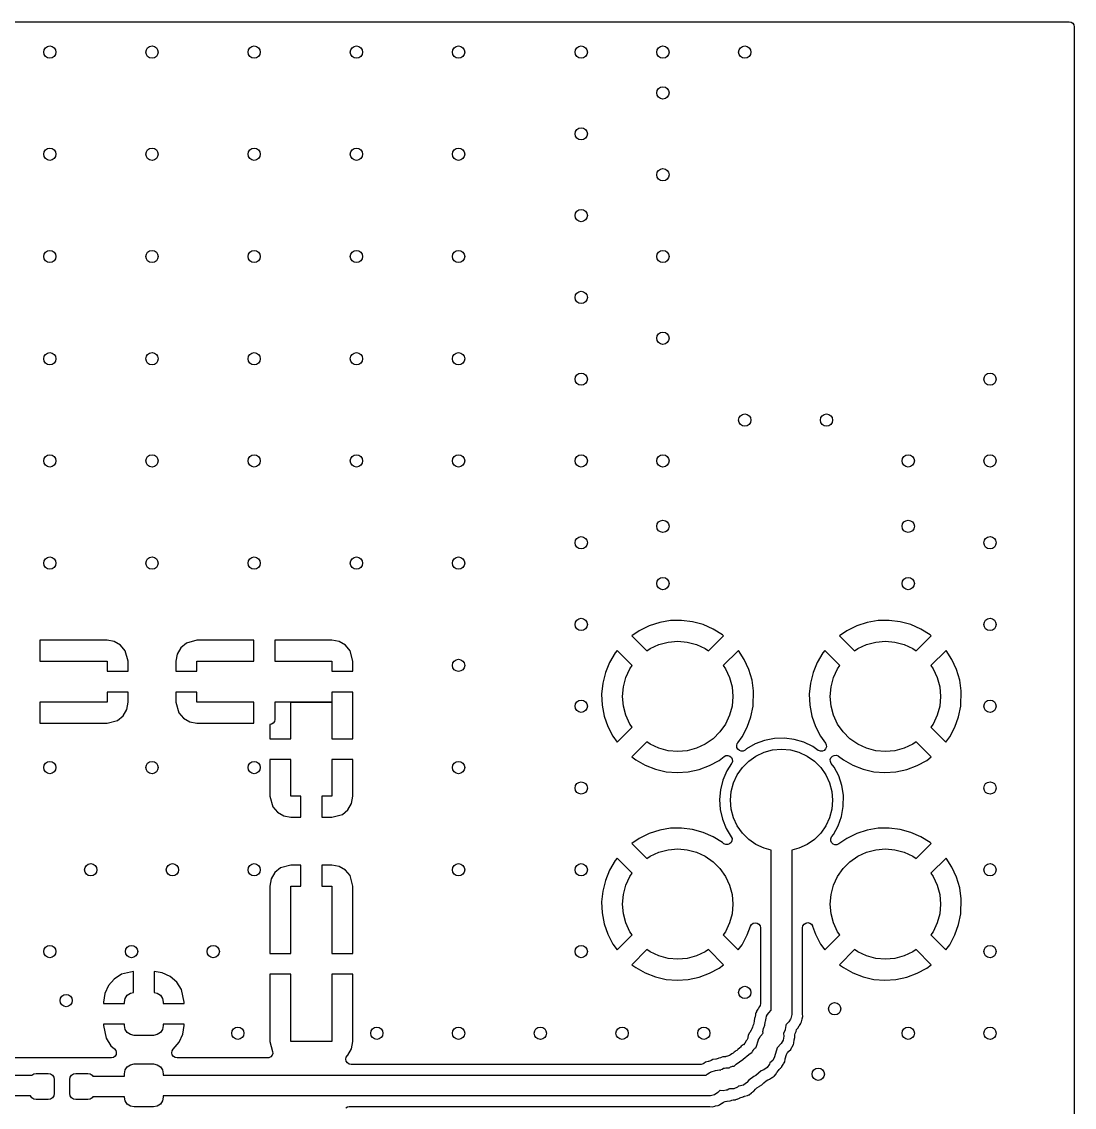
# Model space of a CAD drawing. Extents: x 5.32 to 7.68, y -5.08 to -3.12.
# Drawn here: x 6.666 to 7.68, y -4.166 to -3.12 of the extents above; entities that cross this region are included whole.
import ezdxf

# ---------------------------------------------------------------- set-up
doc = ezdxf.new("R2010")
doc.units = 0
doc.header["$MEASUREMENT"] = 0
doc.layers.add('BLACK', color=7, linetype='CONTINUOUS')

msp = doc.modelspace()

# ---------------------------------------------------------------- linework, layer by layer
at = {"layer": 'BLACK', "linetype": 'CONTINUOUS'}
for p, q in [((5.32539, -3.12039), (7.67461, -3.12039)), ((7.67461, -3.12039), (7.67652, -3.12077)), ((7.67652, -3.12077), (7.67814, -3.12186)), ((7.67814, -3.12186), (7.67923, -3.12348)), ((7.67923, -3.12348), (7.67961, -3.12539)), ((7.67961, -3.12539), (7.67961, -5.07461)), ((7.28028, -3.69886), (7.27018, -3.70211)), ((7.29074, -3.6971), (7.28028, -3.69886)), ((7.30135, -3.69687), (7.29074, -3.6971)), ((7.31188, -3.69817), (7.30135, -3.69687)), ((7.32211, -3.70098), (7.31188, -3.69817)), ((7.48028, -3.69886), (7.47018, -3.70211)), ((7.49074, -3.6971), (7.48028, -3.69886)), ((7.50135, -3.69687), (7.49074, -3.6971)), ((7.51188, -3.69817), (7.50135, -3.69687)), ((7.52211, -3.70098), (7.51188, -3.69817)), ((7.26065, -3.70679), (7.25347, -3.71171)), ((7.27018, -3.70211), (7.26065, -3.70679)), ((7.33183, -3.70523), (7.32211, -3.70098)), ((7.34083, -3.71085), (7.33183, -3.70523)), ((7.34183, -3.71169), (7.34083, -3.71085)), ((7.46065, -3.70679), (7.45347, -3.71171)), ((7.47018, -3.70211), (7.46065, -3.70679)), ((7.53183, -3.70523), (7.52211, -3.70098)), ((7.54083, -3.71085), (7.53183, -3.70523)), ((7.54183, -3.71169), (7.54083, -3.71085)), ((6.74803, -3.71595), (6.68327, -3.71595)), ((6.68327, -3.71595), (6.68327, -3.73622)), ((6.75496, -3.71717), (6.74803, -3.71595)), ((6.76106, -3.72069), (6.75496, -3.71717)), ((6.76558, -3.72608), (6.76106, -3.72069)), ((6.82451, -3.71867), (6.81912, -3.72319)), ((6.83465, -3.71595), (6.82451, -3.71867)), ((6.88957, -3.71595), (6.83465, -3.71595)), ((6.88957, -3.73622), (6.88957, -3.71595)), ((6.90965, -3.71595), (6.90965, -3.73622)), ((6.96456, -3.71595), (6.90965, -3.71595)), ((6.9715, -3.71717), (6.96456, -3.71595)), ((6.9776, -3.72069), (6.9715, -3.71717)), ((6.98212, -3.72608), (6.9776, -3.72069)), ((7.25347, -3.71171), (7.26797, -3.72621)), ((7.27106, -3.72405), (7.27946, -3.72013)), ((7.27946, -3.72013), (7.28841, -3.71774)), ((7.28841, -3.71774), (7.29764, -3.71693)), ((7.29764, -3.71693), (7.30687, -3.71774)), ((7.30687, -3.71774), (7.31582, -3.72013)), ((7.31582, -3.72013), (7.32421, -3.72405)), ((7.3273, -3.72621), (7.34183, -3.71169)), ((7.45347, -3.71171), (7.46797, -3.72621)), ((7.47106, -3.72405), (7.47946, -3.72013)), ((7.47946, -3.72013), (7.48841, -3.71774)), ((7.48841, -3.71774), (7.49764, -3.71693)), ((7.49764, -3.71693), (7.50687, -3.71774)), ((7.50687, -3.71774), (7.51582, -3.72013)), ((7.51582, -3.72013), (7.52421, -3.72405)), ((7.5273, -3.72621), (7.54183, -3.71169)), ((6.7683, -3.73623), (6.76558, -3.72608)), ((6.8156, -3.72929), (6.81438, -3.73622)), ((6.81912, -3.72319), (6.8156, -3.72929)), ((6.98484, -3.73623), (6.98212, -3.72608)), ((7.23744, -3.72824), (7.23203, -3.73737)), ((7.2393, -3.72594), (7.23744, -3.72824)), ((7.25377, -3.74041), (7.2393, -3.72594)), ((7.26797, -3.72621), (7.27106, -3.72405)), ((7.32421, -3.72405), (7.3273, -3.72621)), ((7.35607, -3.72584), (7.3415, -3.74041)), ((7.36175, -3.73454), (7.35607, -3.72584)), ((7.43744, -3.72824), (7.43203, -3.73737)), ((7.4393, -3.72594), (7.43744, -3.72824)), ((7.45377, -3.74041), (7.4393, -3.72594)), ((7.46797, -3.72621), (7.47106, -3.72405)), ((7.52421, -3.72405), (7.5273, -3.72621)), ((7.55607, -3.72584), (7.5415, -3.74041)), ((7.56175, -3.73454), (7.55607, -3.72584)), ((6.68327, -3.73622), (6.74803, -3.73622)), ((6.74803, -3.73622), (6.74803, -3.74587)), ((6.7683, -3.74587), (6.7683, -3.73623)), ((6.81438, -3.73622), (6.81438, -3.74587)), ((6.83465, -3.73622), (6.88957, -3.73622)), ((6.83465, -3.74587), (6.83465, -3.73622)), ((6.90965, -3.73622), (6.96457, -3.73622)), ((6.96457, -3.73622), (6.96457, -3.74587)), ((6.98484, -3.74587), (6.98484, -3.73623)), ((7.23203, -3.73737), (7.228, -3.74718)), ((7.25161, -3.7435), (7.25377, -3.74041)), ((7.3415, -3.74041), (7.34367, -3.7435)), ((7.36621, -3.74417), (7.36175, -3.73454)), ((7.43203, -3.73737), (7.428, -3.74718)), ((7.45161, -3.7435), (7.45377, -3.74041)), ((7.5415, -3.74041), (7.54367, -3.7435)), ((7.56621, -3.74417), (7.56175, -3.73454)), ((6.74803, -3.74587), (6.7683, -3.74587)), ((6.81438, -3.74587), (6.83465, -3.74587)), ((6.96457, -3.74587), (6.98484, -3.74587)), ((7.228, -3.74718), (7.22542, -3.75748)), ((7.2453, -3.76085), (7.24769, -3.7519)), ((7.24769, -3.7519), (7.25161, -3.7435)), ((7.34367, -3.7435), (7.34758, -3.7519)), ((7.34758, -3.7519), (7.34998, -3.76085)), ((7.36923, -3.75434), (7.36621, -3.74417)), ((7.428, -3.74718), (7.42542, -3.75748)), ((7.4453, -3.76085), (7.44769, -3.7519)), ((7.44769, -3.7519), (7.45161, -3.7435)), ((7.54367, -3.7435), (7.54758, -3.7519)), ((7.54758, -3.7519), (7.54998, -3.76085)), ((7.56923, -3.75434), (7.56621, -3.74417)), ((7.22542, -3.75748), (7.22436, -3.76803)), ((7.24449, -3.77008), (7.2453, -3.76085)), ((7.34998, -3.76085), (7.35079, -3.77008)), ((7.37076, -3.76484), (7.36923, -3.75434)), ((7.42542, -3.75748), (7.42436, -3.76803)), ((7.44449, -3.77008), (7.4453, -3.76085)), ((7.54998, -3.76085), (7.55079, -3.77008)), ((7.57076, -3.76484), (7.56923, -3.75434)), ((6.74803, -3.76594), (6.74803, -3.77559)), ((6.7683, -3.76594), (6.74803, -3.76594)), ((6.7683, -3.77559), (6.7683, -3.76594)), ((6.83465, -3.76594), (6.81438, -3.76594)), ((6.81438, -3.76594), (6.81438, -3.77559)), ((6.83465, -3.77559), (6.83465, -3.76594)), ((6.96457, -3.76594), (6.96457, -3.77559)), ((6.98484, -3.76594), (6.96457, -3.76594)), ((6.98484, -3.81083), (6.98484, -3.76594)), ((7.22436, -3.76803), (7.22483, -3.77863)), ((7.2453, -3.77931), (7.24449, -3.77008)), ((7.35079, -3.77008), (7.34998, -3.77931)), ((7.37035, -3.77939), (7.37076, -3.76484)), ((7.42436, -3.76803), (7.42483, -3.77863)), ((7.4453, -3.77931), (7.44449, -3.77008)), ((7.55079, -3.77008), (7.54998, -3.77931)), ((7.57035, -3.77939), (7.57076, -3.76484)), ((6.74803, -3.77559), (6.68327, -3.77559)), ((6.68327, -3.77559), (6.68327, -3.79586)), ((6.76356, -3.78862), (6.76708, -3.78252)), ((6.76708, -3.78252), (6.7683, -3.77559)), ((6.81438, -3.77559), (6.81709, -3.78573)), ((6.88957, -3.77559), (6.83465, -3.77559)), ((6.88957, -3.79586), (6.88957, -3.77559)), ((6.96457, -3.77559), (6.90965, -3.77559)), ((6.90965, -3.77559), (6.90965, -3.7922)), ((6.9252, -3.81083), (6.9252, -3.77559)), ((6.9252, -3.77559), (6.96457, -3.77559)), ((6.96457, -3.77559), (6.96457, -3.81083)), ((7.22483, -3.77863), (7.22683, -3.78905)), ((7.24769, -3.78826), (7.2453, -3.77931)), ((7.34998, -3.77931), (7.34758, -3.78826)), ((7.36824, -3.78979), (7.37035, -3.77939)), ((7.42483, -3.77863), (7.42683, -3.78905)), ((7.44769, -3.78826), (7.4453, -3.77931)), ((7.54998, -3.77931), (7.54758, -3.78826)), ((7.56824, -3.78979), (7.57035, -3.77939)), ((6.74803, -3.79586), (6.75817, -3.79314)), ((6.75817, -3.79314), (6.76356, -3.78862)), ((6.81709, -3.78573), (6.82162, -3.79112)), ((6.82162, -3.79112), (6.82771, -3.79464)), ((6.90927, -3.79412), (6.90818, -3.79574)), ((6.90965, -3.7922), (6.90927, -3.79412)), ((7.22683, -3.78905), (7.23031, -3.79907)), ((7.25161, -3.79665), (7.24769, -3.78826)), ((7.34758, -3.78826), (7.34367, -3.79665)), ((7.36466, -3.79978), (7.36824, -3.78979)), ((7.42683, -3.78905), (7.43031, -3.79907)), ((7.45161, -3.79665), (7.44769, -3.78826)), ((7.54758, -3.78826), (7.54367, -3.79665)), ((7.56466, -3.79978), (7.56824, -3.78979)), ((6.68327, -3.79586), (6.74803, -3.79586)), ((6.82771, -3.79464), (6.83465, -3.79586)), ((6.83465, -3.79586), (6.88957, -3.79586)), ((6.90656, -3.79682), (6.90493, -3.79715)), ((6.90493, -3.79715), (6.90493, -3.81083)), ((6.90818, -3.79574), (6.90656, -3.79682)), ((7.23031, -3.79907), (7.2352, -3.80849)), ((7.23931, -3.8142), (7.25377, -3.79975)), ((7.25377, -3.79975), (7.25161, -3.79665)), ((7.33835, -3.80424), (7.3318, -3.81079)), ((7.34367, -3.79665), (7.33835, -3.80424)), ((7.35967, -3.80914), (7.36466, -3.79978)), ((7.43031, -3.79907), (7.4352, -3.80849)), ((7.45692, -3.80424), (7.45161, -3.79665)), ((7.46347, -3.81079), (7.45692, -3.80424)), ((7.54367, -3.79665), (7.5415, -3.79975)), ((7.5415, -3.79975), (7.55595, -3.81419)), ((7.55967, -3.80914), (7.56466, -3.79978)), ((6.90493, -3.81083), (6.9252, -3.81083)), ((6.96457, -3.81083), (6.98484, -3.81083)), ((7.2352, -3.80849), (7.23931, -3.8142)), ((7.26797, -3.81394), (7.25352, -3.82839)), ((7.27106, -3.81611), (7.26797, -3.81394)), ((7.3318, -3.81079), (7.32421, -3.81611)), ((7.35505, -3.81549), (7.35541, -3.81493)), ((7.35541, -3.81493), (7.35967, -3.80914)), ((7.38136, -3.81254), (7.37237, -3.81588)), ((7.39076, -3.81067), (7.38136, -3.81254)), ((7.40035, -3.81034), (7.39076, -3.81067)), ((7.40987, -3.81154), (7.40035, -3.81034)), ((7.41907, -3.81425), (7.40987, -3.81154)), ((7.42772, -3.81839), (7.41907, -3.81425)), ((7.4352, -3.80849), (7.43992, -3.81504)), ((7.43992, -3.81504), (7.44073, -3.81682)), ((7.47106, -3.81611), (7.46347, -3.81079)), ((7.5273, -3.81394), (7.52421, -3.81611)), ((7.54175, -3.82839), (7.5273, -3.81394)), ((7.55595, -3.81419), (7.55967, -3.80914)), ((7.27946, -3.82002), (7.27106, -3.81611)), ((7.28841, -3.82242), (7.27946, -3.82002)), ((7.29764, -3.82323), (7.28841, -3.82242)), ((7.30687, -3.82242), (7.29764, -3.82323)), ((7.31582, -3.82002), (7.30687, -3.82242)), ((7.32421, -3.81611), (7.31582, -3.82002)), ((7.35447, -3.81735), (7.35505, -3.81549)), ((7.35464, -3.8193), (7.35447, -3.81735)), ((7.35554, -3.82103), (7.35464, -3.8193)), ((7.35704, -3.82228), (7.35554, -3.82103)), ((7.3589, -3.82286), (7.35704, -3.82228)), ((7.36084, -3.82269), (7.3589, -3.82286)), ((7.36257, -3.82179), (7.36084, -3.82269)), ((7.36403, -3.82062), (7.36257, -3.82179)), ((7.37237, -3.81588), (7.36403, -3.82062)), ((7.37303, -3.82746), (7.38081, -3.82383)), ((7.38081, -3.82383), (7.38909, -3.82161)), ((7.38909, -3.82161), (7.39764, -3.82087)), ((7.39764, -3.82087), (7.40618, -3.82161)), ((7.40618, -3.82161), (7.41447, -3.82383)), ((7.41447, -3.82383), (7.42224, -3.82746)), ((7.43301, -3.82207), (7.42772, -3.81839)), ((7.43323, -3.82222), (7.43301, -3.82207)), ((7.43506, -3.8229), (7.43323, -3.82222)), ((7.43701, -3.82283), (7.43506, -3.8229)), ((7.43878, -3.82202), (7.43701, -3.82283)), ((7.44011, -3.8206), (7.43878, -3.82202)), ((7.4408, -3.81877), (7.44011, -3.8206)), ((7.44073, -3.81682), (7.4408, -3.81877)), ((7.47946, -3.82002), (7.47106, -3.81611)), ((7.48841, -3.82242), (7.47946, -3.82002)), ((7.49764, -3.82323), (7.48841, -3.82242)), ((7.50687, -3.82242), (7.49764, -3.82323)), ((7.51582, -3.82002), (7.50687, -3.82242)), ((7.52421, -3.81611), (7.51582, -3.82002)), ((6.9252, -3.83091), (6.90493, -3.83091)), ((6.90493, -3.83091), (6.90493, -3.86614)), ((6.9252, -3.86614), (6.9252, -3.83091)), ((6.98484, -3.83091), (6.96457, -3.83091)), ((6.96457, -3.83091), (6.96457, -3.86614)), ((6.98484, -3.86614), (6.98484, -3.83091)), ((7.25352, -3.82839), (7.25718, -3.83121)), ((7.25718, -3.83121), (7.26643, -3.83641)), ((7.32815, -3.83673), (7.33746, -3.83163)), ((7.33746, -3.83163), (7.34236, -3.82793)), ((7.34236, -3.82793), (7.34411, -3.82708)), ((7.34411, -3.82708), (7.34606, -3.82697)), ((7.34957, -3.83463), (7.34494, -3.84182)), ((7.34606, -3.82697), (7.3479, -3.82761)), ((7.3479, -3.82761), (7.34936, -3.82891)), ((7.34936, -3.82891), (7.35021, -3.83066)), ((7.34968, -3.83445), (7.34957, -3.83463)), ((7.35032, -3.83261), (7.34968, -3.83445)), ((7.35021, -3.83066), (7.35032, -3.83261)), ((7.35994, -3.83845), (7.366, -3.83238)), ((7.366, -3.83238), (7.37303, -3.82746)), ((7.42224, -3.82746), (7.42927, -3.83238)), ((7.42927, -3.83238), (7.43534, -3.83845)), ((7.44464, -3.83095), (7.44529, -3.82911)), ((7.44474, -3.8329), (7.44464, -3.83095)), ((7.44558, -3.83466), (7.44474, -3.8329)), ((7.44529, -3.82911), (7.44659, -3.82766)), ((7.44824, -3.83821), (7.44558, -3.83466)), ((7.44659, -3.82766), (7.44835, -3.82682)), ((7.44835, -3.82682), (7.4503, -3.82672)), ((7.4503, -3.82672), (7.45214, -3.82737)), ((7.45214, -3.82737), (7.45264, -3.82771)), ((7.45264, -3.82771), (7.45718, -3.83121)), ((7.45718, -3.83121), (7.46643, -3.83641)), ((7.52815, -3.83673), (7.53746, -3.83163)), ((7.53746, -3.83163), (7.54175, -3.82839)), ((7.26643, -3.83641), (7.27633, -3.84022)), ((7.27633, -3.84022), (7.28668, -3.84256)), ((7.28668, -3.84256), (7.29725, -3.84338)), ((7.29725, -3.84338), (7.30784, -3.84267)), ((7.30784, -3.84267), (7.31821, -3.84044)), ((7.31821, -3.84044), (7.32815, -3.83673)), ((7.34494, -3.84182), (7.3411, -3.85061)), ((7.35139, -3.85325), (7.35502, -3.84547)), ((7.35502, -3.84547), (7.35994, -3.83845)), ((7.43534, -3.83845), (7.44026, -3.84547)), ((7.44026, -3.84547), (7.44388, -3.85325)), ((7.45268, -3.84671), (7.44824, -3.83821)), ((7.45571, -3.85581), (7.45268, -3.84671)), ((7.46643, -3.83641), (7.47633, -3.84022)), ((7.47633, -3.84022), (7.48668, -3.84256)), ((7.48668, -3.84256), (7.49725, -3.84338)), ((7.49725, -3.84338), (7.50784, -3.84267)), ((7.50784, -3.84267), (7.51821, -3.84044)), ((7.51821, -3.84044), (7.52815, -3.83673)), ((7.3411, -3.85061), (7.33871, -3.8599)), ((7.34917, -3.86153), (7.35139, -3.85325)), ((7.44388, -3.85325), (7.4461, -3.86153)), ((7.45725, -3.86528), (7.45571, -3.85581)), ((6.90493, -3.86614), (6.90764, -3.87628)), ((6.93484, -3.86614), (6.9252, -3.86614)), ((6.93484, -3.88641), (6.93484, -3.86614)), ((6.96457, -3.86614), (6.95492, -3.86614)), ((6.95492, -3.86614), (6.95492, -3.88641)), ((6.98361, -3.87307), (6.98484, -3.86614)), ((7.33871, -3.8599), (7.33784, -3.86945)), ((7.34843, -3.87008), (7.34917, -3.86153)), ((7.4461, -3.86153), (7.44685, -3.87008)), ((7.45713, -3.87612), (7.45725, -3.86528)), ((6.90764, -3.87628), (6.91217, -3.88167)), ((6.98009, -3.87917), (6.98361, -3.87307)), ((7.33784, -3.86945), (7.33851, -3.87902)), ((7.34917, -3.87862), (7.34843, -3.87008)), ((7.44685, -3.87008), (7.4461, -3.87862)), ((7.4554, -3.88556), (7.45713, -3.87612)), ((6.91217, -3.88167), (6.91826, -3.88519)), ((6.91826, -3.88519), (6.9252, -3.88641)), ((6.9252, -3.88641), (6.93484, -3.88641)), ((6.95492, -3.88641), (6.96456, -3.88641)), ((6.96456, -3.88641), (6.9747, -3.88369)), ((6.9747, -3.88369), (6.98009, -3.87917)), ((7.33851, -3.87902), (7.3407, -3.88836)), ((7.3407, -3.88836), (7.34436, -3.89723)), ((7.35139, -3.88691), (7.34917, -3.87862)), ((7.35502, -3.89469), (7.35139, -3.88691)), ((7.44388, -3.88691), (7.44026, -3.89469)), ((7.4461, -3.87862), (7.44388, -3.88691)), ((7.45218, -3.89459), (7.4554, -3.88556)), ((7.28028, -3.89886), (7.27018, -3.90211)), ((7.29074, -3.8971), (7.28028, -3.89886)), ((7.30135, -3.89687), (7.29074, -3.8971)), ((7.31188, -3.89817), (7.30135, -3.89687)), ((7.32211, -3.90098), (7.31188, -3.89817)), ((7.34436, -3.89723), (7.34927, -3.90522)), ((7.35994, -3.90171), (7.35502, -3.89469)), ((7.44026, -3.89469), (7.43534, -3.90171)), ((7.44756, -3.903), (7.45218, -3.89459)), ((7.48028, -3.89886), (7.47018, -3.90211)), ((7.49074, -3.8971), (7.48028, -3.89886)), ((7.50135, -3.89687), (7.49074, -3.8971)), ((7.51188, -3.89817), (7.50135, -3.89687)), ((7.52211, -3.90098), (7.51188, -3.89817)), ((7.26065, -3.90679), (7.25347, -3.91171)), ((7.27018, -3.90211), (7.26065, -3.90679)), ((7.33183, -3.90523), (7.32211, -3.90098)), ((7.34083, -3.91085), (7.33183, -3.90523)), ((7.34988, -3.909), (7.34906, -3.91077)), ((7.34927, -3.90522), (7.34995, -3.90705)), ((7.34995, -3.90705), (7.34988, -3.909)), ((7.366, -3.90778), (7.35994, -3.90171)), ((7.37303, -3.9127), (7.366, -3.90778)), ((7.42927, -3.90778), (7.42224, -3.9127)), ((7.43534, -3.90171), (7.42927, -3.90778)), ((7.44503, -3.90715), (7.44575, -3.90534)), ((7.44505, -3.9091), (7.44503, -3.90715)), ((7.44582, -3.9109), (7.44505, -3.9091)), ((7.44575, -3.90534), (7.446, -3.90499)), ((7.446, -3.90499), (7.44756, -3.903)), ((7.46065, -3.90679), (7.45277, -3.91219)), ((7.47018, -3.90211), (7.46065, -3.90679)), ((7.53183, -3.90523), (7.52211, -3.90098)), ((7.54083, -3.91085), (7.53183, -3.90523)), ((7.25347, -3.91171), (7.26797, -3.92621)), ((7.27946, -3.92013), (7.28841, -3.91774)), ((7.28841, -3.91774), (7.29764, -3.91693)), ((7.29764, -3.91693), (7.30687, -3.91774)), ((7.30687, -3.91774), (7.31582, -3.92013)), ((7.34178, -3.91166), (7.34083, -3.91085)), ((7.34208, -3.91189), (7.34178, -3.91166)), ((7.34385, -3.9127), (7.34208, -3.91189)), ((7.3458, -3.91278), (7.34385, -3.9127)), ((7.34763, -3.9121), (7.3458, -3.91278)), ((7.34906, -3.91077), (7.34763, -3.9121)), ((7.38081, -3.91632), (7.37303, -3.9127)), ((7.3878, -3.9182), (7.38081, -3.91632)), ((7.3878, -4.07227), (7.3878, -3.9182)), ((7.41447, -3.91632), (7.40748, -3.9182)), ((7.40748, -3.9182), (7.40748, -4.07635)), ((7.42224, -3.9127), (7.41447, -3.91632)), ((7.44722, -3.91226), (7.44582, -3.9109)), ((7.44903, -3.91299), (7.44722, -3.91226)), ((7.45098, -3.91296), (7.44903, -3.91299)), ((7.45277, -3.91219), (7.45098, -3.91296)), ((7.47946, -3.92013), (7.48841, -3.91774)), ((7.48841, -3.91774), (7.49764, -3.91693)), ((7.49764, -3.91693), (7.50687, -3.91774)), ((7.50687, -3.91774), (7.51582, -3.92013)), ((7.5273, -3.92621), (7.54183, -3.91169)), ((7.54183, -3.91169), (7.54083, -3.91085)), ((7.23744, -3.92824), (7.23203, -3.93737)), ((7.2393, -3.92594), (7.23744, -3.92824)), ((7.25377, -3.94041), (7.2393, -3.92594)), ((7.26797, -3.92621), (7.27106, -3.92405)), ((7.27106, -3.92405), (7.27946, -3.92013)), ((7.31582, -3.92013), (7.32421, -3.92405)), ((7.32421, -3.92405), (7.3318, -3.92936)), ((7.3318, -3.92936), (7.33835, -3.93591)), ((7.45692, -3.93591), (7.46347, -3.92936)), ((7.46347, -3.92936), (7.47106, -3.92405)), ((7.47106, -3.92405), (7.47946, -3.92013)), ((7.51582, -3.92013), (7.52421, -3.92405)), ((7.52421, -3.92405), (7.5273, -3.92621)), ((7.55607, -3.92584), (7.5415, -3.94041)), ((7.56175, -3.93454), (7.55607, -3.92584)), ((6.90967, -3.93973), (6.90615, -3.94582)), ((6.91506, -3.9352), (6.90967, -3.93973)), ((6.9252, -3.93249), (6.91506, -3.9352)), ((6.93484, -3.93249), (6.9252, -3.93249)), ((6.93484, -3.95276), (6.93484, -3.93249)), ((6.96456, -3.93249), (6.95492, -3.93249)), ((6.95492, -3.93249), (6.95492, -3.95276)), ((6.9715, -3.93371), (6.96456, -3.93249)), ((6.9776, -3.93723), (6.9715, -3.93371)), ((6.98212, -3.94262), (6.9776, -3.93723)), ((7.23203, -3.93737), (7.228, -3.94718)), ((7.25161, -3.9435), (7.25377, -3.94041)), ((7.33835, -3.93591), (7.34367, -3.9435)), ((7.45161, -3.9435), (7.45692, -3.93591)), ((7.5415, -3.94041), (7.54367, -3.9435)), ((7.56621, -3.94417), (7.56175, -3.93454)), ((6.90615, -3.94582), (6.90493, -3.95276)), ((6.98484, -3.95276), (6.98212, -3.94262)), ((7.228, -3.94718), (7.22542, -3.95748)), ((7.24769, -3.9519), (7.25161, -3.9435)), ((7.34367, -3.9435), (7.34758, -3.9519)), ((7.44769, -3.9519), (7.45161, -3.9435)), ((7.54367, -3.9435), (7.54758, -3.9519)), ((7.56923, -3.95434), (7.56621, -3.94417)), ((6.90493, -3.95276), (6.90493, -4.01752)), ((6.9252, -3.95276), (6.93484, -3.95276)), ((6.9252, -4.01752), (6.9252, -3.95276)), ((6.95492, -3.95276), (6.96457, -3.95276)), ((6.96457, -3.95276), (6.96457, -4.01752)), ((6.98484, -4.01752), (6.98484, -3.95276)), ((7.22542, -3.95748), (7.22436, -3.96803)), ((7.24449, -3.97008), (7.2453, -3.96085)), ((7.2453, -3.96085), (7.24769, -3.9519)), ((7.34758, -3.9519), (7.34998, -3.96085)), ((7.34998, -3.96085), (7.35079, -3.97008)), ((7.44449, -3.97008), (7.4453, -3.96085)), ((7.4453, -3.96085), (7.44769, -3.9519)), ((7.54758, -3.9519), (7.54998, -3.96085)), ((7.54998, -3.96085), (7.55079, -3.97008)), ((7.57076, -3.96484), (7.56923, -3.95434)), ((7.22436, -3.96803), (7.22483, -3.97863)), ((7.2453, -3.97931), (7.24449, -3.97008)), ((7.35079, -3.97008), (7.34998, -3.97931)), ((7.4453, -3.97931), (7.44449, -3.97008)), ((7.55079, -3.97008), (7.54998, -3.97931)), ((7.57035, -3.97939), (7.57076, -3.96484)), ((7.22483, -3.97863), (7.22683, -3.98905)), ((7.24769, -3.98826), (7.2453, -3.97931)), ((7.34998, -3.97931), (7.34758, -3.98826)), ((7.44769, -3.98826), (7.4453, -3.97931)), ((7.54998, -3.97931), (7.54758, -3.98826)), ((7.56824, -3.98979), (7.57035, -3.97939)), ((7.22683, -3.98905), (7.23031, -3.99907)), ((7.25161, -3.99665), (7.24769, -3.98826)), ((7.34758, -3.98826), (7.34367, -3.99665)), ((7.36466, -3.99978), (7.3677, -3.99132)), ((7.3677, -3.99132), (7.3687, -3.98964)), ((7.3687, -3.98964), (7.37027, -3.98848)), ((7.37027, -3.98848), (7.37216, -3.98801)), ((7.37216, -3.98801), (7.37409, -3.9883)), ((7.37409, -3.9883), (7.37576, -3.98931)), ((7.37576, -3.98931), (7.37692, -3.99087)), ((7.37692, -3.99087), (7.3774, -3.99277)), ((7.3774, -3.99277), (7.3774, -3.99301)), ((7.3774, -3.99301), (7.3774, -4.06564)), ((7.41787, -3.9929), (7.41825, -3.99099)), ((7.41787, -4.07524), (7.41787, -3.9929)), ((7.41825, -3.99099), (7.41934, -3.98937)), ((7.41934, -3.98937), (7.42096, -3.98828)), ((7.42096, -3.98828), (7.42287, -3.9879)), ((7.42287, -3.9879), (7.42479, -3.98828)), ((7.42479, -3.98828), (7.42641, -3.98937)), ((7.42641, -3.98937), (7.42749, -3.99099)), ((7.42749, -3.99099), (7.4276, -3.99126)), ((7.4276, -3.99126), (7.43031, -3.99907)), ((7.45161, -3.99665), (7.44769, -3.98826)), ((7.54758, -3.98826), (7.54367, -3.99665)), ((7.56466, -3.99978), (7.56824, -3.98979)), ((7.23031, -3.99907), (7.2352, -4.00849)), ((7.23931, -4.0142), (7.25377, -3.99975)), ((7.25377, -3.99975), (7.25161, -3.99665)), ((7.34367, -3.99665), (7.3415, -3.99975)), ((7.3415, -3.99975), (7.35595, -4.01419)), ((7.35967, -4.00914), (7.36466, -3.99978)), ((7.43031, -3.99907), (7.4352, -4.00849)), ((7.43931, -4.0142), (7.45377, -3.99975)), ((7.45377, -3.99975), (7.45161, -3.99665)), ((7.54367, -3.99665), (7.5415, -3.99975)), ((7.5415, -3.99975), (7.55595, -4.01419)), ((7.55967, -4.00914), (7.56466, -3.99978)), ((7.2352, -4.00849), (7.23931, -4.0142)), ((7.26797, -4.01394), (7.25352, -4.02839)), ((7.27106, -4.01611), (7.26797, -4.01394)), ((7.3273, -4.01394), (7.32421, -4.01611)), ((7.34175, -4.02839), (7.3273, -4.01394)), ((7.35595, -4.01419), (7.35967, -4.00914)), ((7.4352, -4.00849), (7.43931, -4.0142)), ((7.46797, -4.01394), (7.45352, -4.02839)), ((7.47106, -4.01611), (7.46797, -4.01394)), ((7.5273, -4.01394), (7.52421, -4.01611)), ((7.54175, -4.02839), (7.5273, -4.01394)), ((7.55595, -4.01419), (7.55967, -4.00914)), ((6.90493, -4.01752), (6.9252, -4.01752)), ((6.96457, -4.01752), (6.98484, -4.01752)), ((7.27946, -4.02002), (7.27106, -4.01611)), ((7.28841, -4.02242), (7.27946, -4.02002)), ((7.29764, -4.02323), (7.28841, -4.02242)), ((7.30687, -4.02242), (7.29764, -4.02323)), ((7.31582, -4.02002), (7.30687, -4.02242)), ((7.32421, -4.01611), (7.31582, -4.02002)), ((7.47946, -4.02002), (7.47106, -4.01611)), ((7.48841, -4.02242), (7.47946, -4.02002)), ((7.49764, -4.02323), (7.48841, -4.02242)), ((7.50687, -4.02242), (7.49764, -4.02323)), ((7.51582, -4.02002), (7.50687, -4.02242)), ((7.52421, -4.01611), (7.51582, -4.02002)), ((7.25352, -4.02839), (7.25718, -4.03121)), ((7.25718, -4.03121), (7.26643, -4.03641)), ((7.32815, -4.03673), (7.33746, -4.03163)), ((7.33746, -4.03163), (7.34175, -4.02839)), ((7.45352, -4.02839), (7.45718, -4.03121)), ((7.45718, -4.03121), (7.46643, -4.03641)), ((7.52815, -4.03673), (7.53746, -4.03163)), ((7.53746, -4.03163), (7.54175, -4.02839)), ((6.75482, -4.04219), (6.7493, -4.04855)), ((6.76191, -4.03763), (6.75482, -4.04219)), ((6.77343, -4.03512), (6.76191, -4.03763)), ((6.77343, -4.05526), (6.77343, -4.03512)), ((6.80106, -4.03615), (6.7935, -4.03507)), ((6.7935, -4.03507), (6.7935, -4.05526)), ((6.80873, -4.03965), (6.80106, -4.03615)), ((6.8151, -4.04517), (6.80873, -4.03965)), ((6.81965, -4.05226), (6.8151, -4.04517)), ((6.9252, -4.0376), (6.90493, -4.0376)), ((6.90493, -4.0376), (6.90493, -4.10236)), ((6.9252, -4.10236), (6.9252, -4.0376)), ((6.98484, -4.0376), (6.96457, -4.0376)), ((6.96457, -4.0376), (6.96457, -4.10236)), ((6.98484, -4.10236), (6.98484, -4.0376)), ((7.26643, -4.03641), (7.27633, -4.04022)), ((7.27633, -4.04022), (7.28668, -4.04256)), ((7.28668, -4.04256), (7.29725, -4.04338)), ((7.29725, -4.04338), (7.30784, -4.04267)), ((7.30784, -4.04267), (7.31821, -4.04044)), ((7.31821, -4.04044), (7.32815, -4.03673)), ((7.46643, -4.03641), (7.47633, -4.04022)), ((7.47633, -4.04022), (7.48668, -4.04256)), ((7.48668, -4.04256), (7.49725, -4.04338)), ((7.49725, -4.04338), (7.50784, -4.04267)), ((7.50784, -4.04267), (7.51821, -4.04044)), ((7.51821, -4.04044), (7.52815, -4.03673)), ((6.7493, -4.04855), (6.7458, -4.05622)), ((6.7675, -4.05786), (6.77054, -4.05583)), ((6.77054, -4.05583), (6.77343, -4.05526)), ((6.7935, -4.05526), (6.79639, -4.05583)), ((6.79639, -4.05583), (6.79943, -4.05786)), ((6.82233, -4.06457), (6.81965, -4.05226)), ((6.7458, -4.05622), (6.7446, -4.06457)), ((6.7446, -4.06457), (6.7446, -4.06575)), ((6.7446, -4.06575), (6.76476, -4.06575)), ((6.76476, -4.06447), (6.76548, -4.06089)), ((6.76476, -4.06575), (6.76476, -4.06447)), ((6.76548, -4.06089), (6.7675, -4.05786)), ((6.79943, -4.05786), (6.80145, -4.06089)), ((6.80145, -4.06089), (6.80217, -4.06447)), ((6.80217, -4.06447), (6.80217, -4.06575)), ((6.80217, -4.06575), (6.82233, -4.06575)), ((6.82233, -4.06575), (6.82233, -4.06457)), ((7.3774, -4.06564), (7.37702, -4.06756)), ((7.37273, -4.07536), (7.37245, -4.07737)), ((7.37305, -4.07475), (7.37273, -4.07536)), ((7.37347, -4.0737), (7.37305, -4.07475)), ((7.37365, -4.07303), (7.37347, -4.0737)), ((7.37481, -4.07137), (7.37365, -4.07303)), ((7.37513, -4.07085), (7.37481, -4.07137)), ((7.37633, -4.06859), (7.37513, -4.07085)), ((7.37702, -4.06756), (7.37633, -4.06859)), ((7.38321, -4.07786), (7.38427, -4.07631)), ((7.38427, -4.07631), (7.38531, -4.07475)), ((7.38531, -4.07475), (7.3878, -4.07227)), ((7.40748, -4.07635), (7.40673, -4.08011)), ((7.40748, -4.07635), (7.40748, -4.07635)), ((7.41789, -4.07568), (7.41787, -4.07524)), ((7.41811, -4.07814), (7.41789, -4.07568)), ((6.76476, -4.08583), (6.7446, -4.08583)), ((6.7446, -4.08583), (6.7446, -4.08701)), ((6.7446, -4.08701), (6.74727, -4.09931)), ((6.76476, -4.08711), (6.76476, -4.08583)), ((6.76548, -4.09068), (6.76476, -4.08711)), ((6.80217, -4.08711), (6.80145, -4.09068)), ((6.82233, -4.08583), (6.80217, -4.08583)), ((6.80217, -4.08583), (6.80217, -4.08711)), ((6.82113, -4.09535), (6.82233, -4.08701)), ((6.82233, -4.08701), (6.82233, -4.08583)), ((7.37052, -4.08597), (7.36988, -4.08725)), ((7.37091, -4.08487), (7.37052, -4.08597)), ((7.37136, -4.0829), (7.37091, -4.08487)), ((7.37145, -4.08239), (7.37136, -4.0829)), ((7.37172, -4.08026), (7.37145, -4.08239)), ((7.37175, -4.07995), (7.37172, -4.0801)), ((7.37172, -4.0801), (7.37172, -4.08026)), ((7.37189, -4.0796), (7.37175, -4.07995)), ((7.37233, -4.07796), (7.37189, -4.0796)), ((7.37245, -4.07737), (7.37233, -4.07796)), ((7.38048, -4.08934), (7.3816, -4.08657)), ((7.38153, -4.08609), (7.38191, -4.08429)), ((7.38155, -4.08617), (7.38153, -4.08609)), ((7.38153, -4.08625), (7.38155, -4.08617)), ((7.3816, -4.08657), (7.38153, -4.08625)), ((7.38191, -4.08429), (7.38226, -4.08248)), ((7.38226, -4.08248), (7.3823, -4.08241)), ((7.3823, -4.08241), (7.38232, -4.08233)), ((7.38232, -4.08233), (7.38248, -4.08196)), ((7.38243, -4.08162), (7.38281, -4.07979)), ((7.38244, -4.08167), (7.38243, -4.08162)), ((7.38243, -4.08171), (7.38244, -4.08167)), ((7.38248, -4.08196), (7.38243, -4.08171)), ((7.38281, -4.07979), (7.38318, -4.07795)), ((7.38318, -4.07795), (7.3832, -4.07791)), ((7.3832, -4.07791), (7.38321, -4.07786)), ((7.40182, -4.08677), (7.40168, -4.08709)), ((7.40168, -4.08709), (7.40173, -4.08733)), ((7.402, -4.0859), (7.40182, -4.08677)), ((7.4046, -4.08331), (7.402, -4.0859)), ((7.40615, -4.08098), (7.4046, -4.08331)), ((7.4046, -4.08331), (7.4046, -4.08331)), ((7.40673, -4.08011), (7.40615, -4.08098)), ((7.41461, -4.08742), (7.41485, -4.08705)), ((7.41485, -4.08705), (7.41626, -4.08503)), ((7.41626, -4.08503), (7.41632, -4.08479)), ((7.41632, -4.08479), (7.41682, -4.08359)), ((7.41682, -4.08359), (7.41695, -4.08337)), ((7.41695, -4.08337), (7.41738, -4.08094)), ((7.41738, -4.08094), (7.41747, -4.08052)), ((7.41747, -4.08052), (7.41811, -4.07814)), ((6.7675, -4.09372), (6.76548, -4.09068)), ((6.77054, -4.09574), (6.7675, -4.09372)), ((6.77411, -4.09646), (6.77054, -4.09574)), ((6.79281, -4.09646), (6.77411, -4.09646)), ((6.79639, -4.09574), (6.79281, -4.09646)), ((6.79943, -4.09372), (6.79639, -4.09574)), ((6.80145, -4.09068), (6.79943, -4.09372)), ((6.81763, -4.10302), (6.82113, -4.09535)), ((7.36562, -4.09623), (7.36515, -4.0986)), ((7.36693, -4.09409), (7.36562, -4.09623)), ((7.36713, -4.09372), (7.36693, -4.09409)), ((7.36828, -4.09143), (7.36713, -4.09372)), ((7.36916, -4.0903), (7.36828, -4.09143)), ((7.36975, -4.08844), (7.36916, -4.0903)), ((7.36988, -4.08725), (7.36975, -4.08844)), ((7.37631, -4.09904), (7.37712, -4.09752)), ((7.37712, -4.09752), (7.37727, -4.09739)), ((7.37727, -4.09739), (7.37737, -4.09722)), ((7.37737, -4.09722), (7.37982, -4.09443)), ((7.37975, -4.09311), (7.38006, -4.09149)), ((7.37981, -4.09339), (7.37975, -4.09311)), ((7.37977, -4.09366), (7.37981, -4.09339)), ((7.37982, -4.09443), (7.37977, -4.09366)), ((7.38006, -4.09149), (7.38028, -4.08986)), ((7.38028, -4.08986), (7.38042, -4.08962)), ((7.38042, -4.08962), (7.38048, -4.08934)), ((7.39973, -4.09726), (7.39922, -4.10107)), ((7.40101, -4.0911), (7.39956, -4.09466)), ((7.39956, -4.09466), (7.39973, -4.09726)), ((7.40147, -4.08871), (7.40101, -4.0911)), ((7.40173, -4.08733), (7.40147, -4.08871)), ((7.40173, -4.08733), (7.40173, -4.08733)), ((7.40173, -4.08733), (7.40173, -4.08733)), ((7.41036, -4.09779), (7.41045, -4.09584)), ((7.41045, -4.09584), (7.41085, -4.09477)), ((7.41085, -4.09477), (7.41153, -4.09344)), ((7.41153, -4.09344), (7.41161, -4.09278)), ((7.41161, -4.09278), (7.41222, -4.09093)), ((7.41222, -4.09093), (7.41336, -4.08957)), ((7.41336, -4.08957), (7.41338, -4.08955)), ((7.41338, -4.08955), (7.41461, -4.08742)), ((6.74727, -4.09931), (6.75183, -4.1064)), ((6.75183, -4.1064), (6.75526, -4.10937)), ((6.81169, -4.10988), (6.81763, -4.10302)), ((6.90493, -4.10236), (6.90747, -4.11186)), ((6.96457, -4.10236), (6.9252, -4.10236)), ((6.98361, -4.10929), (6.98484, -4.10236)), ((7.35802, -4.10793), (7.35744, -4.10856)), ((7.35889, -4.10682), (7.35802, -4.10793)), ((7.36063, -4.10573), (7.35889, -4.10682)), ((7.36092, -4.10554), (7.36063, -4.10573)), ((7.36225, -4.10411), (7.36092, -4.10554)), ((7.36364, -4.10184), (7.36225, -4.10411)), ((7.36404, -4.1014), (7.36364, -4.10184)), ((7.36419, -4.10117), (7.36404, -4.1014)), ((7.36479, -4.09987), (7.36419, -4.10117)), ((7.36504, -4.09904), (7.36479, -4.09987)), ((7.36515, -4.0986), (7.36504, -4.09904)), ((7.37186, -4.10887), (7.37301, -4.10811)), ((7.37301, -4.10811), (7.37323, -4.10793)), ((7.37323, -4.10793), (7.37532, -4.10091)), ((7.37532, -4.10091), (7.37542, -4.10074)), ((7.37542, -4.10074), (7.37544, -4.10054)), ((7.37544, -4.10054), (7.37631, -4.09904)), ((7.39729, -4.10439), (7.39357, -4.1086)), ((7.39922, -4.10107), (7.39729, -4.10439)), ((7.39729, -4.10439), (7.39729, -4.10439)), ((7.40645, -4.11007), (7.40754, -4.10786)), ((7.40754, -4.10786), (7.40775, -4.10748)), ((7.40775, -4.10748), (7.40904, -4.10537)), ((7.40904, -4.10537), (7.40909, -4.10513)), ((7.40909, -4.10513), (7.40951, -4.1039)), ((7.40951, -4.1039), (7.40962, -4.10368)), ((7.40962, -4.10368), (7.40989, -4.10122)), ((7.40989, -4.10122), (7.40996, -4.10079)), ((7.40996, -4.10079), (7.41044, -4.09838)), ((7.41044, -4.09838), (7.41036, -4.09779)), ((6.75198, -4.11815), (6.65799, -4.11815)), ((6.75234, -4.11814), (6.75198, -4.11815)), ((6.75422, -4.11762), (6.75234, -4.11814)), ((6.75576, -4.11642), (6.75422, -4.11762)), ((6.75526, -4.10937), (6.75645, -4.11091)), ((6.75673, -4.11473), (6.75576, -4.11642)), ((6.75645, -4.11091), (6.75697, -4.11279)), ((6.75697, -4.11279), (6.75673, -4.11473)), ((6.81047, -4.11315), (6.81085, -4.11124)), ((6.81085, -4.11506), (6.81047, -4.11315)), ((6.81085, -4.11124), (6.81169, -4.10988)), ((6.81193, -4.11669), (6.81085, -4.11506)), ((6.81356, -4.11777), (6.81193, -4.11669)), ((6.81547, -4.11815), (6.81356, -4.11777)), ((6.90264, -4.11815), (6.81547, -4.11815)), ((6.90394, -4.11798), (6.90264, -4.11815)), ((6.90569, -4.11712), (6.90394, -4.11798)), ((6.90697, -4.11565), (6.90569, -4.11712)), ((6.9076, -4.1138), (6.90697, -4.11565)), ((6.90747, -4.11186), (6.9076, -4.1138)), ((6.97804, -4.11945), (6.97842, -4.11754)), ((6.97842, -4.11754), (6.9795, -4.11591)), ((6.9795, -4.11591), (6.97982, -4.11562)), ((6.97982, -4.11562), (6.98009, -4.11539)), ((6.98009, -4.11539), (6.98361, -4.10929)), ((7.3374, -4.11832), (7.33661, -4.1188)), ((7.33885, -4.11803), (7.3374, -4.11832)), ((7.33964, -4.1178), (7.33885, -4.11803)), ((7.34102, -4.11728), (7.33964, -4.1178)), ((7.34227, -4.11726), (7.34102, -4.11728)), ((7.34318, -4.11717), (7.34227, -4.11726)), ((7.34389, -4.11702), (7.34318, -4.11717)), ((7.34404, -4.11696), (7.34389, -4.11702)), ((7.34405, -4.11697), (7.34404, -4.11696)), ((7.34557, -4.11663), (7.34405, -4.11697)), ((7.34664, -4.11626), (7.34557, -4.11663)), ((7.34751, -4.11584), (7.34664, -4.11626)), ((7.34846, -4.11524), (7.34751, -4.11584)), ((7.34988, -4.1141), (7.34846, -4.11524)), ((7.3511, -4.11349), (7.34988, -4.1141)), ((7.35213, -4.11277), (7.3511, -4.11349)), ((7.35294, -4.11207), (7.35213, -4.11277)), ((7.35351, -4.11145), (7.35294, -4.11207)), ((7.35461, -4.11089), (7.35351, -4.11145)), ((7.35569, -4.11014), (7.35461, -4.11089)), ((7.35744, -4.10856), (7.35569, -4.11014)), ((7.36082, -4.11952), (7.36602, -4.1148)), ((7.36602, -4.1148), (7.3675, -4.11392)), ((7.3675, -4.11392), (7.36895, -4.11297)), ((7.36895, -4.11297), (7.36938, -4.1128)), ((7.36938, -4.1128), (7.3697, -4.11204)), ((7.3697, -4.11204), (7.37047, -4.1109)), ((7.37047, -4.1109), (7.37112, -4.10968)), ((7.37112, -4.10968), (7.37155, -4.10933)), ((7.37155, -4.10933), (7.37186, -4.10887)), ((7.39102, -4.11717), (7.38923, -4.12056)), ((7.39357, -4.1086), (7.39102, -4.11717)), ((7.39102, -4.11717), (7.39102, -4.11717)), ((7.4013, -4.11908), (7.40257, -4.11481)), ((7.40257, -4.11481), (7.40348, -4.11309)), ((7.40348, -4.11309), (7.40361, -4.11294)), ((7.40361, -4.11294), (7.40436, -4.11208)), ((7.40436, -4.11208), (7.40466, -4.11177)), ((7.40466, -4.11177), (7.40645, -4.11007)), ((6.76548, -4.12979), (6.7675, -4.12675)), ((6.7675, -4.12675), (6.77054, -4.12473)), ((6.77054, -4.12473), (6.77411, -4.12402)), ((6.77411, -4.12402), (6.79281, -4.12402)), ((6.79281, -4.12402), (6.79639, -4.12473)), ((6.79639, -4.12473), (6.79943, -4.12675)), ((6.79943, -4.12675), (6.80145, -4.12979)), ((6.97842, -4.12136), (6.97804, -4.11945)), ((6.9795, -4.12298), (6.97842, -4.12136)), ((6.98112, -4.12407), (6.9795, -4.12298)), ((6.98304, -4.12445), (6.98112, -4.12407)), ((7.31971, -4.12445), (6.98304, -4.12445)), ((7.32022, -4.12442), (7.31971, -4.12445)), ((7.32208, -4.12385), (7.32022, -4.12442)), ((7.32217, -4.1238), (7.32208, -4.12385)), ((7.32267, -4.1235), (7.32217, -4.1238)), ((7.32438, -4.1223), (7.32267, -4.1235)), ((7.32712, -4.12156), (7.32438, -4.1223)), ((7.3274, -4.12148), (7.32712, -4.12156)), ((7.3291, -4.12091), (7.3274, -4.12148)), ((7.32974, -4.12065), (7.3291, -4.12091)), ((7.33137, -4.11985), (7.32974, -4.12065)), ((7.33447, -4.11951), (7.33137, -4.11985)), ((7.33465, -4.11949), (7.33447, -4.11951)), ((7.33473, -4.11947), (7.33465, -4.11949)), ((7.33661, -4.1188), (7.33473, -4.11947)), ((7.3391, -4.12948), (7.34043, -4.12887)), ((7.34043, -4.12887), (7.34169, -4.12815)), ((7.34169, -4.12815), (7.34216, -4.12808)), ((7.34216, -4.12808), (7.3426, -4.12789)), ((7.3426, -4.12789), (7.34405, -4.12783)), ((7.34405, -4.12783), (7.3455, -4.12764)), ((7.3455, -4.12764), (7.34596, -4.12777)), ((7.34596, -4.12777), (7.34644, -4.12775)), ((7.34644, -4.12775), (7.34696, -4.12784)), ((7.34696, -4.12784), (7.34708, -4.12775)), ((7.34708, -4.12775), (7.34791, -4.12737)), ((7.34791, -4.12737), (7.34865, -4.12683)), ((7.34865, -4.12683), (7.34964, -4.12658)), ((7.34964, -4.12658), (7.35058, -4.12616)), ((7.35058, -4.12616), (7.35149, -4.12613)), ((7.35149, -4.12613), (7.35202, -4.12599)), ((7.35202, -4.12599), (7.35232, -4.12565)), ((7.35232, -4.12565), (7.35326, -4.12493)), ((7.35326, -4.12493), (7.35408, -4.12408)), ((7.35408, -4.12408), (7.36031, -4.11975)), ((7.36031, -4.11975), (7.36082, -4.11952)), ((7.38374, -4.12742), (7.38053, -4.12952)), ((7.3859, -4.12424), (7.38374, -4.12742)), ((7.38651, -4.12282), (7.3859, -4.12424)), ((7.38923, -4.12056), (7.38651, -4.12282)), ((7.38923, -4.12056), (7.38923, -4.12056)), ((7.38923, -4.12056), (7.38923, -4.12056)), ((7.39569, -4.12912), (7.39638, -4.12846)), ((7.39638, -4.12846), (7.39696, -4.12799)), ((7.39696, -4.12799), (7.39709, -4.12779)), ((7.39709, -4.12779), (7.39791, -4.12677)), ((7.39791, -4.12677), (7.39809, -4.1266)), ((7.39809, -4.1266), (7.39919, -4.1244)), ((7.39919, -4.1244), (7.39941, -4.12402)), ((7.39941, -4.12402), (7.4007, -4.12192)), ((7.4007, -4.12192), (7.40119, -4.1195)), ((7.40119, -4.1195), (7.4013, -4.11908)), ((6.64469, -4.13484), (6.67567, -4.13484)), ((6.67567, -4.13484), (6.67572, -4.13477)), ((6.67572, -4.13477), (6.6776, -4.13351)), ((6.6776, -4.13351), (6.67982, -4.13307)), ((6.67982, -4.13307), (6.69144, -4.13307)), ((6.69144, -4.13307), (6.69366, -4.13351)), ((6.69366, -4.13351), (6.69554, -4.13477)), ((6.69554, -4.13477), (6.6968, -4.13666)), ((6.6968, -4.13666), (6.69724, -4.13888)), ((6.69724, -4.13888), (6.69724, -4.15246)), ((6.7122, -4.13888), (6.71265, -4.13666)), ((6.7122, -4.15246), (6.7122, -4.13888)), ((6.71265, -4.13666), (6.71391, -4.13477)), ((6.71391, -4.13477), (6.71579, -4.13351)), ((6.71579, -4.13351), (6.71801, -4.13307)), ((6.71801, -4.13307), (6.72963, -4.13307)), ((6.72963, -4.13307), (6.73185, -4.13351)), ((6.73185, -4.13351), (6.73373, -4.13477)), ((6.73373, -4.13477), (6.73444, -4.13583)), ((6.73444, -4.13583), (6.76476, -4.13583)), ((6.76476, -4.13337), (6.76548, -4.12979)), ((6.76476, -4.13583), (6.76476, -4.13337)), ((6.80145, -4.12979), (6.80217, -4.13337)), ((6.80217, -4.13337), (6.80217, -4.13484)), ((6.80217, -4.13484), (7.32522, -4.13484)), ((7.32522, -4.13484), (7.32611, -4.13396)), ((7.32611, -4.13396), (7.32641, -4.13376)), ((7.32641, -4.13376), (7.32663, -4.13347)), ((7.32663, -4.13347), (7.328, -4.1327)), ((7.328, -4.1327), (7.3293, -4.13183)), ((7.3293, -4.13183), (7.32966, -4.13175)), ((7.32966, -4.13175), (7.32997, -4.13157)), ((7.32997, -4.13157), (7.33403, -4.13023)), ((7.33403, -4.13023), (7.3359, -4.13)), ((7.3359, -4.13), (7.33777, -4.12975)), ((7.33777, -4.12975), (7.33879, -4.12982)), ((7.33879, -4.12982), (7.3391, -4.12948)), ((7.37111, -4.13621), (7.36631, -4.13955)), ((7.3729, -4.13513), (7.37111, -4.13621)), ((7.37794, -4.13057), (7.3729, -4.13513)), ((7.3729, -4.13513), (7.3729, -4.13513)), ((7.3729, -4.13513), (7.3729, -4.13513)), ((7.38053, -4.12952), (7.37794, -4.13057)), ((7.38273, -4.14025), (7.3844, -4.13925)), ((7.3844, -4.13925), (7.38463, -4.13918)), ((7.38463, -4.13918), (7.38617, -4.13871)), ((7.38617, -4.13871), (7.38814, -4.13722)), ((7.38814, -4.13722), (7.3885, -4.13698)), ((7.3885, -4.13698), (7.39059, -4.13567)), ((7.39059, -4.13567), (7.39074, -4.13548)), ((7.39074, -4.13548), (7.39167, -4.13456)), ((7.39167, -4.13456), (7.39187, -4.13441)), ((7.39187, -4.13441), (7.39321, -4.13234)), ((7.39321, -4.13234), (7.39347, -4.13199)), ((7.39347, -4.13199), (7.39553, -4.12935)), ((7.39553, -4.12935), (7.39555, -4.12937)), ((7.39555, -4.12937), (7.39569, -4.12912)), ((7.33837, -4.14953), (7.33626, -4.15164)), ((7.3384, -4.14952), (7.33837, -4.14953)), ((7.34145, -4.14972), (7.3384, -4.14952)), ((7.34429, -4.14934), (7.34145, -4.14972)), ((7.34145, -4.14972), (7.34145, -4.14972)), ((7.34525, -4.14922), (7.34429, -4.14934)), ((7.34686, -4.14828), (7.34525, -4.14922)), ((7.34525, -4.14922), (7.34525, -4.14922)), ((7.34525, -4.14922), (7.34525, -4.14922)), ((7.34757, -4.14788), (7.34686, -4.14828)), ((7.34783, -4.14792), (7.34757, -4.14788)), ((7.34796, -4.14792), (7.34783, -4.14792)), ((7.34783, -4.14792), (7.34783, -4.14792)), ((7.35167, -4.14779), (7.34796, -4.14792)), ((7.35516, -4.14619), (7.35167, -4.14779)), ((7.35622, -4.14543), (7.35516, -4.14619)), ((7.35516, -4.14619), (7.35516, -4.14619)), ((7.35696, -4.1454), (7.35622, -4.14543)), ((7.35928, -4.14482), (7.35696, -4.1454)), ((7.35696, -4.1454), (7.35696, -4.1454)), ((7.36069, -4.14447), (7.35928, -4.14482)), ((7.36092, -4.1443), (7.36069, -4.14447)), ((7.36069, -4.14447), (7.36069, -4.14447)), ((7.36069, -4.14447), (7.36069, -4.14447)), ((7.36119, -4.14423), (7.36092, -4.1443)), ((7.36381, -4.14222), (7.36119, -4.14423)), ((7.36119, -4.14423), (7.36119, -4.14423)), ((7.36424, -4.1419), (7.36381, -4.14222)), ((7.36631, -4.13955), (7.36424, -4.1419)), ((7.37101, -4.15029), (7.37249, -4.14828)), ((7.37249, -4.14828), (7.37277, -4.14794)), ((7.37277, -4.14794), (7.37281, -4.14789)), ((7.37281, -4.14789), (7.3739, -4.14696)), ((7.3739, -4.14696), (7.37614, -4.14555)), ((7.37614, -4.14555), (7.37652, -4.14534)), ((7.37652, -4.14534), (7.37871, -4.14421)), ((7.37871, -4.14421), (7.38039, -4.1424)), ((7.38039, -4.1424), (7.3807, -4.1421)), ((7.3807, -4.1421), (7.38273, -4.14025)), ((6.67443, -4.15453), (6.64469, -4.15453)), ((6.67446, -4.15468), (6.67443, -4.15453)), ((6.67572, -4.15657), (6.67446, -4.15468)), ((6.6776, -4.15783), (6.67572, -4.15657)), ((6.67982, -4.15827), (6.6776, -4.15783)), ((6.69144, -4.15827), (6.67982, -4.15827)), ((6.69366, -4.15783), (6.69144, -4.15827)), ((6.69554, -4.15657), (6.69366, -4.15783)), ((6.6968, -4.15468), (6.69554, -4.15657)), ((6.69724, -4.15246), (6.6968, -4.15468)), ((6.71265, -4.15468), (6.7122, -4.15246)), ((6.71391, -4.15657), (6.71265, -4.15468)), ((6.71579, -4.15783), (6.71391, -4.15657)), ((6.71801, -4.15827), (6.71579, -4.15783)), ((6.72963, -4.15827), (6.71801, -4.15827)), ((6.73185, -4.15783), (6.72963, -4.15827)), ((6.73373, -4.15657), (6.73185, -4.15783)), ((6.73444, -4.15551), (6.73373, -4.15657)), ((6.76476, -4.15551), (6.73444, -4.15551)), ((6.76476, -4.156), (6.76476, -4.15551)), ((6.76548, -4.15958), (6.76476, -4.156)), ((6.7675, -4.16262), (6.76548, -4.15958)), ((6.80145, -4.15958), (6.79943, -4.16262)), ((6.80217, -4.156), (6.80145, -4.15958)), ((7.3293, -4.15453), (6.80217, -4.15453)), ((6.80217, -4.15453), (6.80217, -4.156)), ((7.33306, -4.15378), (7.3293, -4.15453)), ((7.33626, -4.15164), (7.33306, -4.15378)), ((7.34174, -4.16087), (7.34326, -4.1603)), ((7.34326, -4.1603), (7.34496, -4.15996)), ((7.34496, -4.15996), (7.34539, -4.15989)), ((7.34539, -4.15989), (7.34784, -4.15962)), ((7.34784, -4.15962), (7.34806, -4.15951)), ((7.34806, -4.15951), (7.3493, -4.15909)), ((7.3493, -4.15909), (7.34976, -4.159)), ((7.34976, -4.159), (7.35122, -4.15847)), ((7.35122, -4.15847), (7.35192, -4.15841)), ((7.35192, -4.15841), (7.35325, -4.15839)), ((7.35325, -4.15839), (7.35348, -4.15831)), ((7.35348, -4.15831), (7.35475, -4.15801)), ((7.35475, -4.15801), (7.35499, -4.15798)), ((7.35499, -4.15798), (7.35721, -4.15691)), ((7.35721, -4.15691), (7.35761, -4.15674)), ((7.35761, -4.15674), (7.36074, -4.15555)), ((7.36074, -4.15555), (7.36116, -4.15532)), ((7.36074, -4.15555), (7.36074, -4.15555)), ((7.36116, -4.15532), (7.3616, -4.15518)), ((7.3616, -4.15518), (7.36202, -4.15506)), ((7.36202, -4.15506), (7.36474, -4.15445)), ((7.36474, -4.15445), (7.36496, -4.15431)), ((7.36496, -4.15431), (7.3662, -4.15371)), ((7.3662, -4.15371), (7.36645, -4.15363)), ((7.36645, -4.15363), (7.36862, -4.15189)), ((7.36862, -4.15189), (7.36898, -4.15164)), ((7.36898, -4.15164), (7.37039, -4.15069)), ((7.37039, -4.15069), (7.37046, -4.15065)), ((7.37046, -4.15065), (7.37101, -4.15029)), ((6.77054, -4.16464), (6.7675, -4.16262)), ((6.77411, -4.16535), (6.77054, -4.16464)), ((6.79281, -4.16535), (6.77411, -4.16535)), ((6.79639, -4.16464), (6.79281, -4.16535)), ((6.79943, -4.16262), (6.79639, -4.16464)), ((6.97795, -4.16609), (6.97966, -4.16515)), ((6.97966, -4.16515), (6.98116, -4.16492)), ((6.98116, -4.16492), (7.3282, -4.16492)), ((7.3282, -4.16492), (7.32863, -4.16494)), ((7.32863, -4.16494), (7.33109, -4.16516)), ((7.33109, -4.16516), (7.33347, -4.16452)), ((7.33347, -4.16452), (7.3339, -4.16442)), ((7.3339, -4.16442), (7.33633, -4.16399)), ((7.33633, -4.16399), (7.33654, -4.16387)), ((7.33654, -4.16387), (7.33775, -4.16337)), ((7.33775, -4.16337), (7.33798, -4.16331)), ((7.33798, -4.16331), (7.34, -4.16189)), ((7.34, -4.16189), (7.34037, -4.16166)), ((7.34037, -4.16166), (7.34174, -4.16087))]:
    msp.add_line(p, q, dxfattribs=at)
at = {"layer": 'BLACK'}
for centre in [(6.69291, -3.14961), (6.79134, -3.14961), (6.88976, -3.14961), (6.98819, -3.14961), (7.08661, -3.14961), (7.20472, -3.14961), (7.28346, -3.14961), (7.3622, -3.14961), (7.28346, -3.18898), (7.20472, -3.22835), (6.69291, -3.24803), (6.79134, -3.24803), (6.88976, -3.24803), (6.98819, -3.24803), (7.08661, -3.24803), (7.28346, -3.26772), (7.20472, -3.30709), (6.69291, -3.34646), (6.79134, -3.34646), (6.88976, -3.34646), (6.98819, -3.34646), (7.08661, -3.34646), (7.28346, -3.34646), (7.20472, -3.38583), (7.28346, -3.4252), (6.69291, -3.44488), (6.79134, -3.44488), (6.88976, -3.44488), (6.98819, -3.44488), (7.08661, -3.44488), (7.20472, -3.46457), (7.59843, -3.46457), (7.3622, -3.50394), (7.44094, -3.50394), (6.69291, -3.54331), (6.79134, -3.54331), (6.88976, -3.54331), (6.98819, -3.54331), (7.08661, -3.54331), (7.20472, -3.54331), (7.28346, -3.54331), (7.51969, -3.54331), (7.59843, -3.54331), (7.28346, -3.6063), (7.51969, -3.6063), (7.20472, -3.62205), (7.59843, -3.62205), (6.69291, -3.64173), (6.79134, -3.64173), (6.88976, -3.64173), (6.98819, -3.64173), (7.08661, -3.64173), (7.28346, -3.66142), (7.51969, -3.66142), (7.20472, -3.70079), (7.59843, -3.70079), (7.08661, -3.74016), (7.20472, -3.77953), (7.59843, -3.77953), (6.69291, -3.83858), (6.79134, -3.83858), (6.88976, -3.83858), (7.08661, -3.83858), (7.20472, -3.85827), (7.59843, -3.85827), (6.73228, -3.93701), (6.81102, -3.93701), (6.88976, -3.93701), (7.08661, -3.93701), (7.20472, -3.93701), (7.59843, -3.93701), (6.69291, -4.01575), (6.77165, -4.01575), (6.85039, -4.01575), (7.20472, -4.01575), (7.59843, -4.01575), (7.3622, -4.05512), (6.70866, -4.06299), (7.44882, -4.07087), (6.87402, -4.09449), (7.00787, -4.09449), (7.08661, -4.09449), (7.16535, -4.09449), (7.24409, -4.09449), (7.32283, -4.09449), (7.51969, -4.09449), (7.59843, -4.09449), (7.43307, -4.13386)]:
    msp.add_circle(centre, 0.00591, dxfattribs=at)

doc.saveas('drawing.dxf')
